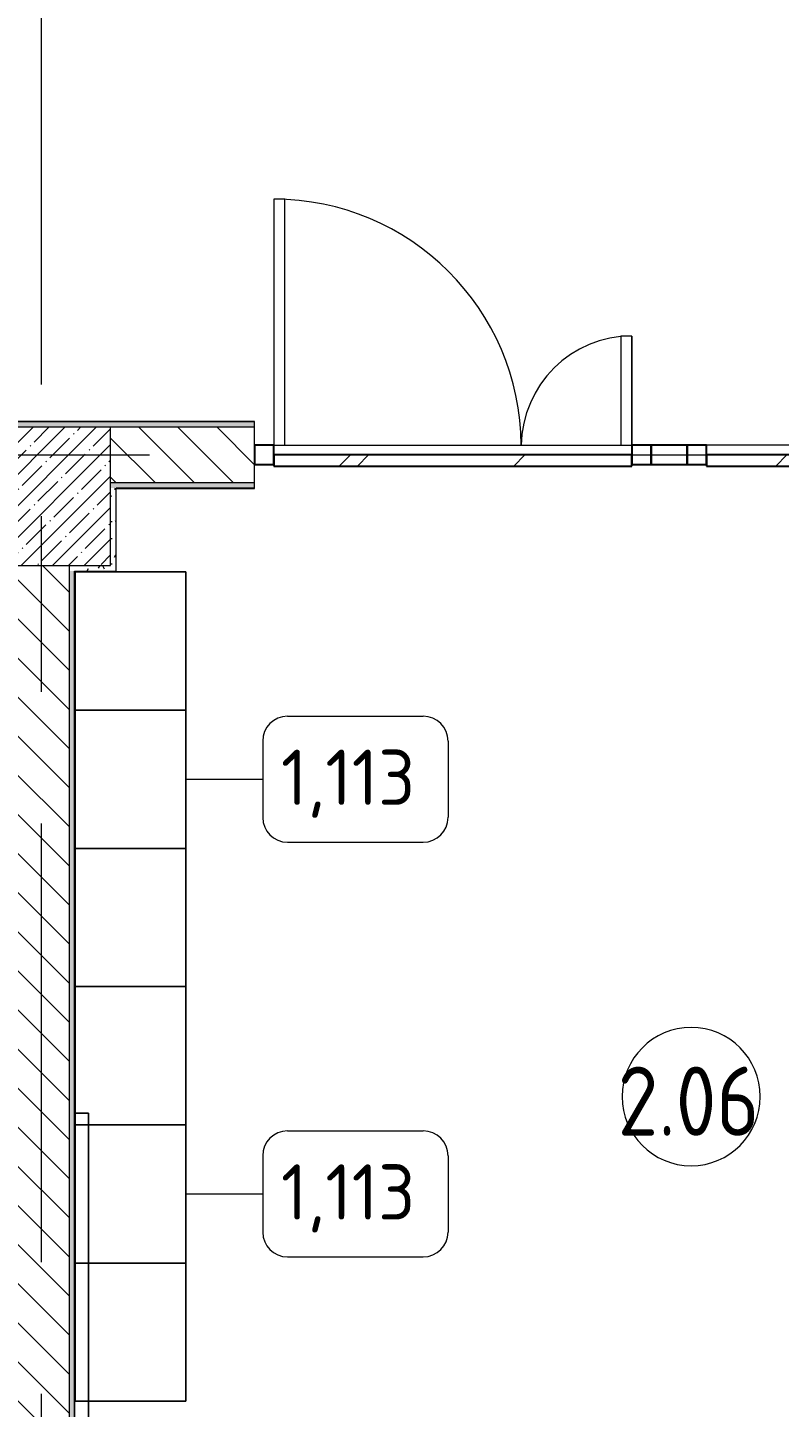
# Model space of a CAD drawing. Header units: millimetres. Extents: x 35092 to 251863, y -8553 to 29549.
# Drawn here: x 56610 to 59330, y 4355 to 9346 of the extents above; entities that cross this region are included whole.
import ezdxf

# ---------------------------------------------------------------- set-up
doc = ezdxf.new("R2010")
doc.units = ezdxf.units.MM
doc.linetypes.add('Осевая', pattern=[3175, 635, -476.25, 1587.5, -476.25])
for name, color, linetype, lineweight in [('A-AREA-IDEN', 7, 'Continuous', 9), ('A-DETL-GENF', 7, 'Continuous', 9), ('A-GLAZ-CURT', 7, 'Continuous', 9), ('A-GLAZ-CURT-1', 7, 'Continuous', 25), ('A-GLAZ-CWMG', 7, 'Continuous', 9), ('A-GLAZ-CWMG-1', 7, 'Continuous', 25), ('A-WALL', 7, 'Continuous', 9), ('I-FURN-IDEN', 7, 'Continuous', 9), ('I-WALL', 7, 'Continuous', 9), ('S-COLS', 7, 'Continuous', 9), ('Оси-2', 7, 'Осевая', 9)]:
    doc.layers.add(name, color=color, linetype=linetype, lineweight=lineweight)
for name, color, linetype, lineweight, true_color in [('A-DOOR-1', 7, 'Continuous', 9, 0xc0c0c0), ('A-WALL-1', 9, 'Continuous', 9, 0x808080), ('A-WALL-FNSH-1', 9, 'Continuous', 9, 0x808080), ('I-FURN-1', 9, 'Continuous', 9, 0x808080)]:
    doc.layers.add(name, color=color, linetype=linetype, lineweight=lineweight, true_color=true_color)
doc.styles.add('GOST Common', font='GOST_Common.ttf', dxfattribs={"height": 200})
doc.styles.add('GOST Common_1', font='GOST_Common.ttf', dxfattribs={"width": 0.9, "height": 250})
pattern_1 = [(135, (0, 0), (-70.71068, -70.71068), [])]
pattern_2 = [(0, (0, 0), (121.92, 30.48), [10.058, -81.382, 10.058, -81.382, -487.68]), (0, (0, 0), (121.92, 30.48), [-182.88, 10.058, -172.822, 10.058, -81.382, -213.36]), (0, (0, 0), (121.92, 30.48), [-457.2, 10.058, -50.902, 10.058, -142.342]), (120, (45.72, 15.24), (-87.356454, 90.345817), [10.058, -81.382, 10.058, -81.382, -487.68]), (120, (45.72, 15.24), (-87.356454, 90.345817), [-182.88, 10.058, -172.822, 10.058, -81.382, -213.36]), (120, (45.72, 15.24), (-87.356454, 90.345817), [-457.2, 10.058, -50.902, 10.058, -142.342]), (240, (60.96, 76.2), (-34.563546, -120.825817), [10.058, -81.382, 10.058, -81.382, -487.68]), (240, (60.96, 76.2), (-34.563546, -120.825817), [-182.88, 10.058, -172.822, 10.058, -81.382, -213.36]), (240, (60.96, 76.2), (-34.563546, -120.825817), [-457.2, 10.058, -50.902, 10.058, -142.342])]

# ---------------------------------------------------------------- blocks, each defined once
blk = doc.blocks.new('BSC_Колонна _Прямоугольная - 500х500-V18-План расстановки мебели и оборудования 2 этажа в осях 12-23')
at = {"layer": 'S-COLS'}
h = blk.add_hatch(dxfattribs=at)
h.set_pattern_fill('FP_29', color=256, style=0, pattern_type=2)
h.set_pattern_definition([(45, (-56660, -7650), (-57.02463, 57.02463), []), (45, (-56602.975, -7650), (-57.02463, 57.02463), [100.806, -20.161, 3.353, -16.808])])
h.paths.add_polyline_path([(-250, -250), (250, -250), (250, 250), (-250, 250)])
for p, q in [((250, 250), (-250, 250)), ((-250, 250), (-250, -250)), ((250, -250), (250, 250)), ((-250, -250), (250, -250))]:
    blk.add_line(p, q, dxfattribs=at)
blk = doc.blocks.new('1_113 тумба - 1_113 тумба-V176-План расстановки мебели и оборудования 2 этажа в осях 12-23')
at = {"layer": 'I-FURN-1'}
for p, q in [((-400, 1500), (0, 1500)), ((-400, 0), (-400, 1500)), ((0, 1500), (-400, 1500)), ((-400, 1500), (-400, 1000)), ((-400, 1000), (-400, 1500)), ((-400, 1500), (0, 1500)), ((0, 1500), (0, 0)), ((0, 1000), (0, 1500)), ((0, 1500), (0, 1000)), ((0, 1000), (-400, 1000)), ((-400, 1000), (-400, 500)), ((-400, 500), (-400, 1000)), ((-400, 1000), (0, 1000)), ((-400, 1000), (0, 1000)), ((0, 1000), (-400, 1000)), ((0, 500), (0, 1000)), ((0, 1000), (0, 500)), ((-400, 500), (0, 500)), ((0, 500), (-400, 500)), ((0, 500), (-400, 500)), ((-400, 500), (-400, 0)), ((-400, 0), (-400, 500)), ((-400, 500), (0, 500)), ((0, 0), (0, 500)), ((0, 500), (0, 0)), ((0, 0), (-400, 0)), ((-400, 0), (0, 0)), ((0, 0), (-400, 0))]:
    blk.add_line(p, q, dxfattribs=at)
blk = doc.blocks.new('1_113 тумба - 1_113 тумба-V178-План расстановки мебели и оборудования 2 этажа в осях 12-23')
at = {"layer": 'I-FURN-1'}
for p, q in [((-400, 1500), (0, 1500)), ((-400, 1042.5), (-400, 1500)), ((0, 1500), (-400, 1500)), ((-400, 1500), (-400, 1000)), ((-400, 1042.5), (-400, 1500)), ((-400, 1500), (0, 1500)), ((0, 1500), (0, 0)), ((0, 1000), (0, 1500)), ((0, 1500), (0, 1000)), ((-400, 0), (-400, 1042.5)), ((-400, 1000), (-400, 1042.5)), ((0, 1000), (-400, 1000)), ((-400, 1000), (-400, 500)), ((-400, 500), (-400, 1000)), ((-400, 1000), (-352.6, 1000)), ((-400, 1000), (0, 1000)), ((-352.6, 1000), (-400, 1000)), ((-352.6, 1000), (0, 1000)), ((0, 1000), (-352.6, 1000)), ((0, 500), (0, 1000)), ((0, 1000), (0, 500)), ((-400, 500), (0, 500)), ((-352.6, 500), (-400, 500)), ((0, 500), (-400, 500)), ((-400, 500), (-400, 0)), ((-400, 0), (-400, 500)), ((-400, 500), (-352.6, 500)), ((0, 500), (-352.6, 500)), ((-352.6, 500), (0, 500)), ((0, 0), (0, 500)), ((0, 500), (0, 0)), ((-352.6, 0), (-400, 0)), ((-400, 0), (0, 0)), ((-352.6, 0), (-400, 0)), ((0, 0), (-352.6, 0)), ((0, 0), (-352.6, 0))]:
    blk.add_line(p, q, dxfattribs=at)
blk = doc.blocks.new('Дверь_Витражная_остекление_ - ДВН_ДАО_Главный вход_1200 в свету-31742133-План расстановки мебели и оборудования 2 этажа в осях 12-23')
at = {"layer": 'A-DETL-GENF'}
for p, q in [((-607.5, 925), (-647.5, 925)), ((-647.5, 925), (-647.5, 35)), ((-607.5, 35), (-607.5, 925)), ((647.5, 430), (607.5, 430)), ((607.5, 430), (607.5, 35)), ((647.5, 35), (647.5, 430))]:
    blk.add_line(p, q, dxfattribs=at)
at = {"layer": 'A-DOOR-1'}
for p, q in [((-647.5, 925), (-647.5, 35)), ((647.5, 430), (647.5, 35))]:
    blk.add_line(p, q, dxfattribs=at)
for centre, radius, start, end in [((-647.5, 30), 895, 0.3212, 90), ((647.5, 30), 400, 90, 179.2792)]:
    blk.add_arc(centre, radius, start, end, dxfattribs=at)
blk = doc.blocks.new('Системная панель - Стемалит - 40мм-32257327-План расстановки мебели и оборудования 2 этажа в осях 12-23')
at = {"layer": 'A-GLAZ-CURT-1'}
for p, q in [((65, 35), (-65, 35)), ((-65, 35), (-65, -35)), ((65, -35), (65, 35)), ((-65, -35), (65, -35))]:
    blk.add_line(p, q, dxfattribs=at)
blk = doc.blocks.new('Системная панель - Стекло - 40мм-V244-План расстановки мебели и оборудования 2 этажа в осях 12-23')
at = {"layer": 'A-GLAZ-CURT'}
h = blk.add_hatch(dxfattribs=at)
h.set_pattern_fill('FP_82', color=256, style=0, pattern_type=2)
h.set_pattern_definition([(45, (-58248.5, -7700), (-282.8427, 282.8427), [200, -600]), (45, (-58448.5, -7800), (-282.8427, 282.8427), [600, -200]), (45, (-58048.5, -7900), (-282.8427, 282.8427), [200, -600])])
h.paths.add_polyline_path([(647.5, -40), (647.5, 0), (-647.5, 0), (-647.5, -40), (544.3, -40)])
at = {"layer": 'A-GLAZ-CURT-1'}
for p, q in [((647.5, 0), (-647.5, 0)), ((-647.5, 0), (-647.5, -40)), ((647.5, -40), (647.5, 0)), ((-647.5, -40), (647.5, -40))]:
    blk.add_line(p, q, dxfattribs=at)
blk = doc.blocks.new('Прямоугольный импост - 50 x 70 мм-31693698-План расстановки мебели и оборудования 2 этажа в осях 12-23')
at = {"layer": 'A-GLAZ-CWMG'}
blk.add_line((39631, 7835), (40926, 7835), dxfattribs=at)
blk = doc.blocks.new('Прямоугольный импост - 50 x 70 мм-32257330-План расстановки мебели и оборудования 2 этажа в осях 12-23')
at = {"layer": 'A-GLAZ-CWMG-1'}
for p, q in [((0, 35), (-70, 35)), ((-70, 35), (-70, -35)), ((0, -35), (0, 35)), ((-70, -35), (0, -35))]:
    blk.add_line(p, q, dxfattribs=at)
blk = doc.blocks.new('Прямоугольный импост - 50 x 70 мм-32257325-План расстановки мебели и оборудования 2 этажа в осях 12-23')
at = {"layer": 'A-GLAZ-CWMG-1'}
for p, q in [((-35, 35), (35, 35)), ((-35, -35), (-35, 35)), ((35, 35), (35, -35)), ((35, -35), (-35, -35))]:
    blk.add_line(p, q, dxfattribs=at)
blk = doc.blocks.new('Системная панель - Стекло - 40мм-V245-План расстановки мебели и оборудования 2 этажа в осях 12-23')
at = {"layer": 'A-GLAZ-CURT'}
h = blk.add_hatch(dxfattribs=at)
h.set_pattern_fill('FP_83', color=256, style=0, pattern_type=2)
h.set_pattern_definition([(45, (-59563.5, -7700), (-282.8427, 282.8427), [200, -600]), (45, (-59763.5, -7800), (-282.8427, 282.8427), [600, -200]), (45, (-59363.5, -7900), (-282.8427, 282.8427), [200, -600])])
h.paths.add_polyline_path([(397.5, -40), (397.5, 0), (-397.5, 0), (-397.5, -40)])
at = {"layer": 'A-GLAZ-CURT-1'}
for p, q in [((397.5, 0), (-397.5, 0)), ((-397.5, 0), (-397.5, -40)), ((397.5, -40), (397.5, 0)), ((-397.5, -40), (397.5, -40))]:
    blk.add_line(p, q, dxfattribs=at)
blk = doc.blocks.new('Прямоугольный импост - 50 x 70 мм-32257326-План расстановки мебели и оборудования 2 этажа в осях 12-23')
at = {"layer": 'A-GLAZ-CWMG-1'}
for p, q in [((-35, 35), (35, 35)), ((-35, -35), (-35, 35)), ((35, 35), (35, -35)), ((35, -35), (-35, -35))]:
    blk.add_line(p, q, dxfattribs=at)
blk = doc.blocks.new('Прямоугольный импост - 50 x 70 мм-31720914-План расстановки мебели и оборудования 2 этажа в осях 12-23')
at = {"layer": 'A-GLAZ-CWMG'}
blk.add_line((41991, 7835), (41196, 7835), dxfattribs=at)
blk = doc.blocks.new('Марка_Помещения - Номер-25198446-План расстановки мебели и оборудования 2 этажа в осях 12-23')
at = {"layer": 'A-AREA-IDEN'}
for start, end in [(360, 180), (180, 360)]:
    blk.add_arc((0, 0), 2.5, start, end, dxfattribs=at)
blk = doc.blocks.new('Марка_Мебель - В прямоуг_Balcon_Марка-25523697-План расстановки мебели и оборудования 2 этажа в осях 12-23')
at = {"layer": 'I-FURN-IDEN'}
for p, q in [((-2.455, 2.278), (2.455, 2.278)), ((-3.355, 1.378), (-3.355, -1.384)), ((3.355, 1.378), (3.355, -1.378)), ((-2.461, -2.278), (2.455, -2.278))]:
    blk.add_line(p, q, dxfattribs=at)
for centre, radius, start, end in [((-2.455, 1.378), 0.9, 90, 180), ((2.455, 1.378), 0.9, 0, 90), ((-2.461, -1.384), 0.893, 180, 270), ((2.455, -1.378), 0.9, 270, 0)]:
    blk.add_arc(centre, radius, start, end, dxfattribs=at)

msp = doc.modelspace()

# ---------------------------------------------------------------- hatches: boundary and pattern name
at = {"layer": 'I-WALL'}
h = msp.add_hatch(dxfattribs=at)
h.set_pattern_fill('FP_58', color=256, style=0, pattern_type=2)
h.set_pattern_definition(pattern_2)
h.paths.add_polyline_path([(74735.4, 7900), (74750, 7900), (74750, 7920), (71685, 7920), (71685, 7900), (71695, 7901.2), (71695, 7908), (71765, 7908), (71765, 7900), (72250, 7900), (72250, 7908), (72320, 7908), (72320, 7900), (73690, 7900), (73690, 7908), (73760, 7908), (73760, 7900)])
h.paths.add_polyline_path([(71645, 7900), (71645, 7920), (69310.5, 7920), (69310.5, 7900), (69320.5, 7900), (69320.5, 7908), (69390.5, 7908), (69390.5, 7900), (70605, 7900), (70605, 7908), (70675, 7908), (70675, 7900), (71089.4, 7900)])
h.paths.add_polyline_path([(68901.8, 7900), (69270.5, 7900), (69270.5, 7920), (67005, 7920), (67005, 7900), (67015, 7900), (67015, 7908), (67085, 7908), (67085, 7900), (68230.5, 7900), (68230.5, 7908), (68300.5, 7908), (68300.5, 7900), (68310.5, 7900)])
h.paths.add_polyline_path([(66714.1, 7900), (66965, 7900), (66965, 7920), (64110, 7920), (64110, 7900), (65925, 7900), (65925, 7908), (65995, 7908), (65995, 7900), (66005, 7900)])
h.paths.add_polyline_path([(62338.9, 7900), (62910, 7900), (62910, 7920), (59931, 7920), (59931, 7900), (61609.7, 7900)])
h.paths.add_polyline_path([(57431, 7900), (57431, 7920), (55110, 7920), (55110, 7900), (56910, 7900)])
h.paths.add_polyline_path([(53588.4, 7900), (53910, 7900), (53910, 7920), (50930, 7920), (50930, 7900), (52859.1, 7900)])
h.paths.add_polyline_path([(48430, 7900), (48430, 7920), (42061, 7920), (42061, 7900), (47910, 7900)])
h.paths.add_polyline_path([(39561, 7900), (39561, 7920), (38742.7, 7920), (38742.7, 7900), (39040, 7900)])
h = msp.add_hatch(dxfattribs=at)
h.set_pattern_fill('FP_19', color=256, style=0, pattern_type=2)
h.set_pattern_definition(pattern_1)
h.paths.add_polyline_path([(60910, 7700), (60910, 7900), (59931, 7900), (59931, 7700)])
h.paths.add_polyline_path([(57431, 7700), (57431, 7900), (56910, 7900), (56910, 7700)])
h = msp.add_hatch(dxfattribs=at)
h.set_pattern_fill('FP_58', color=256, style=0, pattern_type=2)
h.set_pattern_definition(pattern_2)
h.paths.add_polyline_path([(60890, 7680), (60910, 7680), (60910, 7700), (59931, 7700), (59931, 7680), (60889, 7680)])
h.paths.add_polyline_path([(57431, 7680), (57431, 7700), (56910, 7700), (56910, 7680), (56931, 7680)])
h = msp.add_hatch(dxfattribs=at)
h.set_pattern_fill('FP_58', color=256, style=0, pattern_type=2)
h.set_pattern_definition(pattern_2)
h.paths.add_polyline_path([(56930, 7380), (56930, 7680), (56910, 7680), (56910, 7380)])
h = msp.add_hatch(dxfattribs=at)
h.set_pattern_fill('FP_19', color=256, style=0, pattern_type=2)
h.set_pattern_definition(pattern_1)
h.paths.add_polyline_path([(56760, 425), (56760, 7400), (56560, 7400), (56560, 425)])
h = msp.add_hatch(dxfattribs=at)
h.set_pattern_fill('FP_58', color=256, style=0, pattern_type=2)
h.set_pattern_definition(pattern_2)
h.paths.add_polyline_path([(56910, 7380), (56910, 7400), (56760, 7400), (56760, 7380), (56780, 7380)])
h = msp.add_hatch(dxfattribs=at)
h.set_pattern_fill('FP_58', color=256, style=0, pattern_type=2)
h.set_pattern_definition(pattern_2)
h.paths.add_polyline_path([(56760, 450), (56780, 450), (56780, 7380), (56760, 7380), (56760, 912.7)])

# ---------------------------------------------------------------- linework, layer by layer
at = {"layer": 'A-WALL'}
for p, q in [((57431, 7920), (55110, 7920)), ((56910, 7700), (57431, 7700)), ((56930, 7380), (56930, 7680)), ((56931, 7680), (56931, 7679)), ((56780, 471), (56780, 7380))]:
    msp.add_line(p, q, dxfattribs=at)
at = {"layer": 'A-WALL-1'}
for p, q in [((57431, 7900), (56910, 7900)), ((57431, 7680), (57431, 7920)), ((56930, 7680), (56931, 7680)), ((56760, 7400), (56760, 425)), ((56780, 7380), (56930, 7380))]:
    msp.add_line(p, q, dxfattribs=at)
at = {"layer": 'A-WALL-FNSH-1'}
for p, q in [((57431, 7921), (50930, 7921)), ((57431, 7920), (57431, 7921)), ((57431, 7680), (56931, 7680)), ((56931, 7379), (56931, 7679)), ((56931, 7679), (57431, 7679)), ((57431, 7679), (57431, 7680)), ((56781, 7379), (56931, 7379)), ((56781, 471), (56781, 7379))]:
    msp.add_line(p, q, dxfattribs=at)
at = {"layer": 'I-FURN-1'}
for p, q in [((56782.5, 5419.5), (56780, 5419.5)), ((56780, 5419.5), (56782.5, 5419.5)), ((56829.9, 5419.5), (56782.5, 5419.5)), ((56782.5, 5419.5), (56829.9, 5419.5)), ((56829.9, 4377), (56829.9, 5419.5)), ((56829.9, 5419.5), (56829.9, 4377)), ((56829.9, 1369.5), (56829.9, 4377)), ((56829.9, 4377), (56829.9, 1369.5))]:
    msp.add_line(p, q, dxfattribs=at)
at = {"layer": 'I-FURN-IDEN'}
for p, q in [((57182.5, 6627), (57460.6, 6627)), ((57182.5, 5127), (57460.6, 5127))]:
    msp.add_line(p, q, dxfattribs=at)
at = {"layer": 'Оси-2'}
for p, q in [((56660, 593.7), (56660, 24898.1)), ((38477.2, 7800), (82200, 7800))]:
    msp.add_line(p, q, dxfattribs=at)

# ---------------------------------------------------------------- block references
at = {"layer": 'A-AREA-IDEN', "xscale": 99.99999999999993, "yscale": 99.99999999999993, "zscale": 99.99999999999993}
msp.add_blockref('Марка_Помещения - Номер-25198446-План расстановки мебели и оборудования 2 этажа в осях 12-23', (59010.9, 5478.9), dxfattribs=at)
at = {"layer": 'A-DOOR-1'}
msp.add_blockref('Дверь_Витражная_остекление_ - ДВН_ДАО_Главный вход_1200 в свету-31742133-План расстановки мебели и оборудования 2 этажа в осях 12-23', (58148.5, 7800), dxfattribs=at)
at = {"layer": 'A-GLAZ-CURT'}
for name, p in [('Системная панель - Стекло - 40мм-V244-План расстановки мебели и оборудования 2 этажа в осях 12-23', (58148.5, 7800)), ('Системная панель - Стемалит - 40мм-32257327-План расстановки мебели и оборудования 2 этажа в осях 12-23', (58931, 7800)), ('Системная панель - Стекло - 40мм-V245-План расстановки мебели и оборудования 2 этажа в осях 12-23', (59463.5, 7800))]:
    msp.add_blockref(name, p, dxfattribs=at)
at = {"layer": 'A-GLAZ-CWMG', "rotation": 180}
msp.add_blockref('Прямоугольный импост - 50 x 70 мм-32257330-План расстановки мебели и оборудования 2 этажа в осях 12-23', (57431, 7800), dxfattribs=at)
at = {"layer": 'A-GLAZ-CWMG'}
for name in ['Прямоугольный импост - 50 x 70 мм-31693698-План расстановки мебели и оборудования 2 этажа в осях 12-23', 'Прямоугольный импост - 50 x 70 мм-31720914-План расстановки мебели и оборудования 2 этажа в осях 12-23']:
    msp.add_blockref(name, (17870, 0), dxfattribs=at)
at = {"layer": 'A-GLAZ-CWMG', "extrusion": (0, 0, -1), "rotation": 180}
for name, p in [('Прямоугольный импост - 50 x 70 мм-32257325-План расстановки мебели и оборудования 2 этажа в осях 12-23', (-58831, 7800)), ('Прямоугольный импост - 50 x 70 мм-32257326-План расстановки мебели и оборудования 2 этажа в осях 12-23', (-59031, 7800))]:
    msp.add_blockref(name, p, dxfattribs=at)
at = {"layer": 'I-FURN-1'}
for name, p in [('1_113 тумба - 1_113 тумба-V176-План расстановки мебели и оборудования 2 этажа в осях 12-23', (57182.5, 5877)), ('1_113 тумба - 1_113 тумба-V178-План расстановки мебели и оборудования 2 этажа в осях 12-23', (57182.5, 4377))]:
    msp.add_blockref(name, p, dxfattribs=at)
at = {"layer": 'I-FURN-IDEN', "xscale": 99.99999999999993, "yscale": 99.99999999999993, "zscale": 99.99999999999993}
for p in [(57796.1, 6627), (57796.1, 5127)]:
    msp.add_blockref('Марка_Мебель - В прямоуг_Balcon_Марка-25523697-План расстановки мебели и оборудования 2 этажа в осях 12-23', p, dxfattribs=at)
at = {"layer": 'S-COLS'}
msp.add_blockref('BSC_Колонна _Прямоугольная - 500х500-V18-План расстановки мебели и оборудования 2 этажа в осях 12-23', (56660, 7650), dxfattribs=at)

# ---------------------------------------------------------------- texts
at = {"layer": 'A-AREA-IDEN', "insert": (58745.2, 5587.5), "char_height": 250, "width": 663.797, "attachment_point": 1, "style": 'GOST Common_1'}
msp.add_mtext('2.06', dxfattribs=at)
at = {"layer": 'I-FURN-IDEN', "char_height": 200, "width": 617.299, "attachment_point": 1, "style": 'GOST Common'}
for insert in [(57526.6, 6734), (57526.6, 5234)]:
    msp.add_mtext('1,113', dxfattribs=dict(at, insert=insert))

doc.saveas('drawing.dxf')
